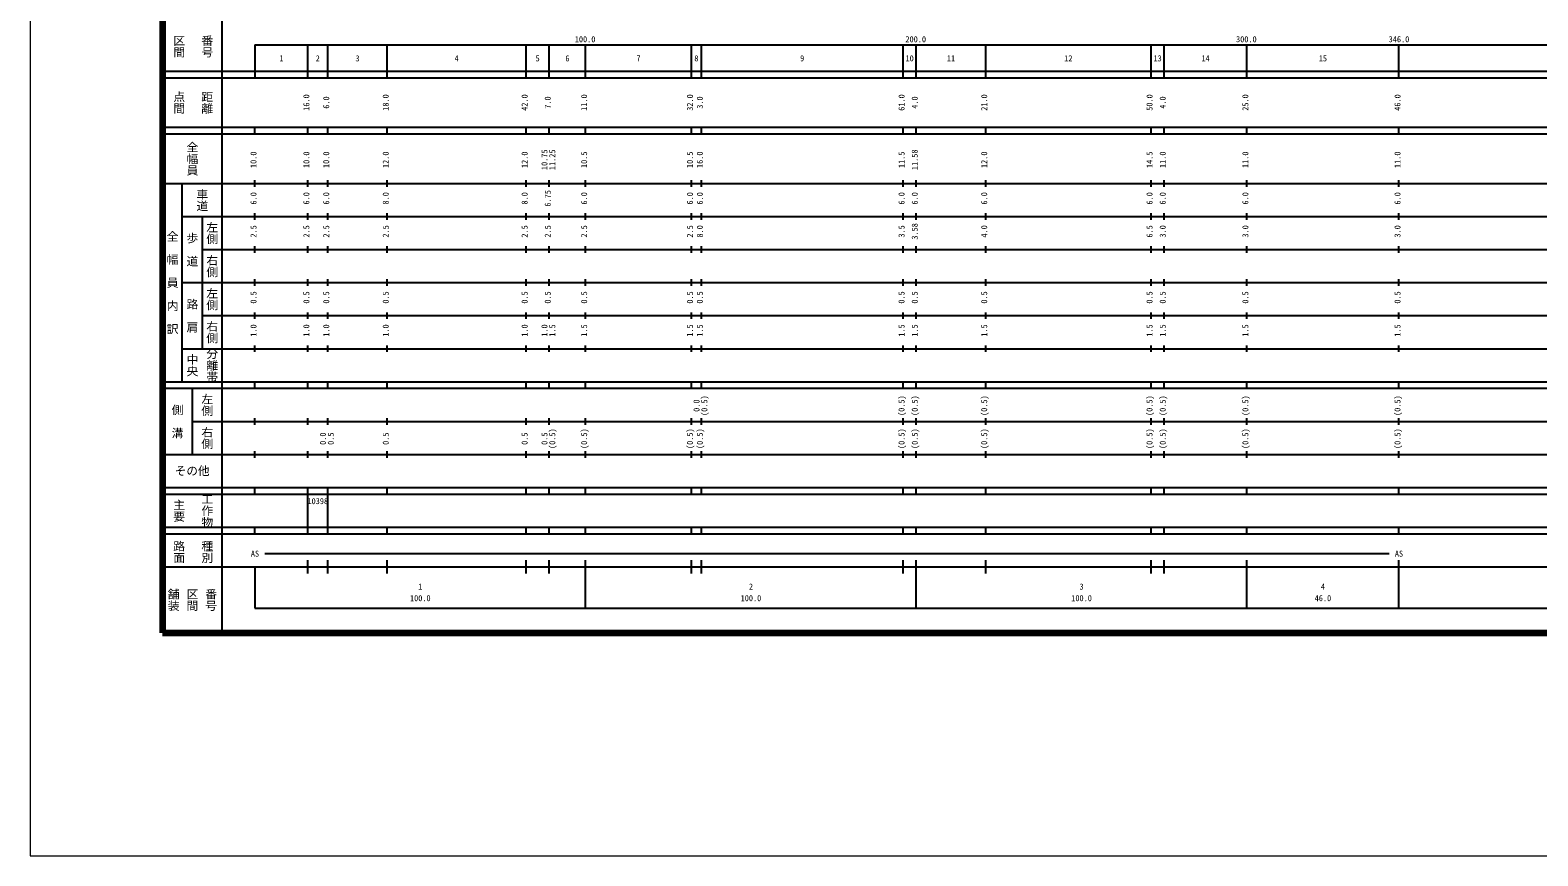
# Model space of a CAD drawing. Units: millimetres, scale not verified. Extents: x 0 to 700000, y -47500 to 447500.
# Drawn here: x 0 to 455998, y -47500 to 202409 of the extents above; entities that cross this region are included whole.
import ezdxf
from ezdxf.enums import TextEntityAlignment as Align

# ---------------------------------------------------------------- set-up
doc = ezdxf.new("R2010")
doc.units = ezdxf.units.MM
doc.header["$LTSCALE"] = 1000
for name, color, linetype, lineweight in [('M-STR-HTXT', 7, 'Continuous', 25), ('S-TTL', 7, 'Continuous', 13), ('作業レイヤ1', 7, 'Continuous', 13)]:
    doc.layers.add(name, color=color, linetype=linetype, lineweight=lineweight)
doc.styles.add('@ＭＳ ゴシック', font='')
doc.styles.add('ＭＳ ゴシック', font='')
doc.styles.get('@ＭＳ ゴシック').set_extended_font_data('@MS Gothic')
doc.styles.get('ＭＳ ゴシック').set_extended_font_data('MS Gothic')

msp = doc.modelspace()

# ---------------------------------------------------------------- linework, layer by layer
at = {"layer": 'M-STR-HTXT'}
for p, q in [((58000, 370000), (58000, 20000)), ((68000, 198000), (579000, 198000)), ((68000, 198000), (68000, 188000)), ((84000, 188000), (84000, 198000)), ((90000, 188000), (90000, 198000)), ((108000, 188000), (108000, 198000)), ((150000, 188000), (150000, 198000)), ((157000, 188000), (157000, 198000)), ((168000, 188000), (168000, 198000)), ((200000, 188000), (200000, 198000)), ((203000, 188000), (203000, 198000)), ((264000, 188000), (264000, 198000)), ((268000, 188000), (268000, 198000)), ((289000, 188000), (289000, 198000)), ((339000, 188000), (339000, 198000)), ((343000, 188000), (343000, 198000)), ((368000, 188000), (368000, 198000)), ((414000, 188000), (414000, 198000)), ((40000, 190000), (579000, 190000)), ((40000, 188000), (579000, 188000)), ((40000, 173000), (579000, 173000)), ((40000, 171000), (579000, 171000)), ((68000, 171000), (68000, 173000)), ((84000, 171000), (84000, 173000)), ((90000, 171000), (90000, 173000)), ((108000, 171000), (108000, 173000)), ((150000, 171000), (150000, 173000)), ((157000, 171000), (157000, 173000)), ((168000, 171000), (168000, 173000)), ((200000, 171000), (200000, 173000)), ((203000, 171000), (203000, 173000)), ((264000, 171000), (264000, 173000)), ((268000, 171000), (268000, 173000)), ((289000, 171000), (289000, 173000)), ((339000, 171000), (339000, 173000)), ((343000, 171000), (343000, 173000)), ((368000, 171000), (368000, 173000)), ((414000, 171000), (414000, 173000)), ((40000, 156000), (579000, 156000)), ((46000, 96000), (46000, 156000)), ((68000, 155000), (68000, 157000)), ((84000, 155000), (84000, 157000)), ((90000, 155000), (90000, 157000)), ((108000, 155000), (108000, 157000)), ((150000, 155000), (150000, 157000)), ((157000, 155000), (157000, 157000)), ((168000, 155000), (168000, 157000)), ((200000, 155000), (200000, 157000)), ((203000, 155000), (203000, 157000)), ((264000, 155000), (264000, 157000)), ((268000, 155000), (268000, 157000)), ((289000, 155000), (289000, 157000)), ((339000, 155000), (339000, 157000)), ((343000, 155000), (343000, 157000)), ((368000, 155000), (368000, 157000)), ((414000, 155000), (414000, 157000)), ((46000, 146000), (579000, 146000)), ((52000, 146000), (52000, 106000)), ((68000, 145000), (68000, 147000)), ((84000, 145000), (84000, 147000)), ((90000, 145000), (90000, 147000)), ((108000, 145000), (108000, 147000)), ((150000, 145000), (150000, 147000)), ((157000, 145000), (157000, 147000)), ((168000, 145000), (168000, 147000)), ((200000, 145000), (200000, 147000)), ((203000, 145000), (203000, 147000)), ((264000, 145000), (264000, 147000)), ((268000, 145000), (268000, 147000)), ((289000, 145000), (289000, 147000)), ((339000, 145000), (339000, 147000)), ((343000, 145000), (343000, 147000)), ((368000, 145000), (368000, 147000)), ((414000, 145000), (414000, 147000)), ((68000, 135000), (68000, 137000)), ((84000, 135000), (84000, 137000)), ((90000, 135000), (90000, 137000)), ((108000, 135000), (108000, 137000)), ((150000, 135000), (150000, 137000)), ((157000, 135000), (157000, 137000)), ((168000, 135000), (168000, 137000)), ((200000, 135000), (200000, 137000)), ((203000, 135000), (203000, 137000)), ((264000, 135000), (264000, 137000)), ((268000, 135000), (268000, 137000)), ((289000, 135000), (289000, 137000)), ((339000, 135000), (339000, 137000)), ((343000, 135000), (343000, 137000)), ((368000, 135000), (368000, 137000)), ((414000, 135000), (414000, 137000)), ((52000, 136000), (579000, 136000)), ((46000, 126000), (579000, 126000)), ((68000, 125000), (68000, 127000)), ((84000, 125000), (84000, 127000)), ((90000, 125000), (90000, 127000)), ((108000, 125000), (108000, 127000)), ((150000, 125000), (150000, 127000)), ((157000, 125000), (157000, 127000)), ((168000, 125000), (168000, 127000)), ((200000, 125000), (200000, 127000)), ((203000, 125000), (203000, 127000)), ((264000, 125000), (264000, 127000)), ((268000, 125000), (268000, 127000)), ((289000, 125000), (289000, 127000)), ((339000, 125000), (339000, 127000)), ((343000, 125000), (343000, 127000)), ((368000, 125000), (368000, 127000)), ((414000, 125000), (414000, 127000)), ((52000, 116000), (579000, 116000)), ((68000, 115000), (68000, 117000)), ((84000, 115000), (84000, 117000)), ((90000, 115000), (90000, 117000)), ((108000, 115000), (108000, 117000)), ((150000, 115000), (150000, 117000)), ((157000, 115000), (157000, 117000)), ((168000, 115000), (168000, 117000)), ((200000, 115000), (200000, 117000)), ((203000, 115000), (203000, 117000)), ((264000, 115000), (264000, 117000)), ((268000, 115000), (268000, 117000)), ((289000, 115000), (289000, 117000)), ((339000, 115000), (339000, 117000)), ((343000, 115000), (343000, 117000)), ((368000, 115000), (368000, 117000)), ((414000, 115000), (414000, 117000)), ((46000, 106000), (579000, 106000)), ((68000, 105000), (68000, 107000)), ((84000, 105000), (84000, 107000)), ((90000, 105000), (90000, 107000)), ((108000, 105000), (108000, 107000)), ((150000, 105000), (150000, 107000)), ((157000, 105000), (157000, 107000)), ((168000, 105000), (168000, 107000)), ((200000, 105000), (200000, 107000)), ((203000, 105000), (203000, 107000)), ((264000, 105000), (264000, 107000)), ((268000, 105000), (268000, 107000)), ((289000, 105000), (289000, 107000)), ((339000, 105000), (339000, 107000)), ((343000, 105000), (343000, 107000)), ((368000, 105000), (368000, 107000)), ((414000, 105000), (414000, 107000)), ((40000, 96000), (579000, 96000)), ((68000, 94000), (68000, 96000)), ((84000, 94000), (84000, 96000)), ((90000, 94000), (90000, 96000)), ((108000, 94000), (108000, 96000)), ((150000, 94000), (150000, 96000)), ((157000, 94000), (157000, 96000)), ((168000, 94000), (168000, 96000)), ((200000, 94000), (200000, 96000)), ((203000, 94000), (203000, 96000)), ((264000, 94000), (264000, 96000)), ((268000, 94000), (268000, 96000)), ((289000, 94000), (289000, 96000)), ((339000, 94000), (339000, 96000)), ((343000, 94000), (343000, 96000)), ((368000, 94000), (368000, 96000)), ((414000, 94000), (414000, 96000)), ((40000, 94000), (579000, 94000)), ((49000, 94000), (49000, 74000)), ((49000, 84000), (579000, 84000)), ((68000, 83000), (68000, 85000)), ((84000, 83000), (84000, 85000)), ((90000, 83000), (90000, 85000)), ((108000, 83000), (108000, 85000)), ((150000, 83000), (150000, 85000)), ((157000, 83000), (157000, 85000)), ((168000, 83000), (168000, 85000)), ((200000, 83000), (200000, 85000)), ((203000, 83000), (203000, 85000)), ((264000, 83000), (264000, 85000)), ((268000, 83000), (268000, 85000)), ((289000, 83000), (289000, 85000)), ((339000, 83000), (339000, 85000)), ((343000, 83000), (343000, 85000)), ((368000, 83000), (368000, 85000)), ((414000, 83000), (414000, 85000)), ((40000, 74000), (579000, 74000)), ((68000, 73000), (68000, 75000)), ((84000, 73000), (84000, 75000)), ((90000, 73000), (90000, 75000)), ((108000, 73000), (108000, 75000)), ((150000, 73000), (150000, 75000)), ((157000, 73000), (157000, 75000)), ((168000, 73000), (168000, 75000)), ((200000, 73000), (200000, 75000)), ((203000, 73000), (203000, 75000)), ((264000, 73000), (264000, 75000)), ((268000, 73000), (268000, 75000)), ((289000, 73000), (289000, 75000)), ((339000, 73000), (339000, 75000)), ((343000, 73000), (343000, 75000)), ((368000, 73000), (368000, 75000)), ((414000, 73000), (414000, 75000)), ((40000, 64000), (579000, 64000)), ((68000, 62000), (68000, 64000)), ((84000, 62000), (84000, 64000)), ((90000, 62000), (90000, 64000)), ((108000, 62000), (108000, 64000)), ((150000, 62000), (150000, 64000)), ((157000, 62000), (157000, 64000)), ((168000, 62000), (168000, 64000)), ((200000, 62000), (200000, 64000)), ((203000, 62000), (203000, 64000)), ((264000, 62000), (264000, 64000)), ((268000, 62000), (268000, 64000)), ((289000, 62000), (289000, 64000)), ((339000, 62000), (339000, 64000)), ((343000, 62000), (343000, 64000)), ((368000, 62000), (368000, 64000)), ((414000, 62000), (414000, 64000)), ((40000, 62000), (579000, 62000)), ((84000, 52000), (84000, 62000)), ((90000, 52000), (90000, 62000)), ((40000, 52000), (579000, 52000)), ((68000, 50000), (68000, 52000)), ((84000, 50000), (84000, 52000)), ((90000, 50000), (90000, 52000)), ((108000, 50000), (108000, 52000)), ((150000, 50000), (150000, 52000)), ((157000, 50000), (157000, 52000)), ((168000, 50000), (168000, 52000)), ((200000, 50000), (200000, 52000)), ((203000, 50000), (203000, 52000)), ((264000, 50000), (264000, 52000)), ((268000, 50000), (268000, 52000)), ((289000, 50000), (289000, 52000)), ((339000, 50000), (339000, 52000)), ((343000, 50000), (343000, 52000)), ((368000, 50000), (368000, 52000)), ((414000, 50000), (414000, 52000)), ((40000, 50000), (579000, 50000)), ((71000, 44000), (411000, 44000)), ((84000, 38000), (84000, 42000)), ((90000, 38000), (90000, 42000)), ((108000, 38000), (108000, 42000)), ((150000, 38000), (150000, 42000)), ((157000, 38000), (157000, 42000)), ((168000, 27500), (168000, 42000)), ((200000, 38000), (200000, 42000)), ((203000, 38000), (203000, 42000)), ((264000, 38000), (264000, 42000)), ((268000, 27500), (268000, 42000)), ((289000, 38000), (289000, 42000)), ((339000, 38000), (339000, 42000)), ((343000, 38000), (343000, 42000)), ((368000, 27500), (368000, 42000)), ((414000, 27500), (414000, 42000)), ((40000, 40000), (579000, 40000)), ((68000, 40000), (68000, 27500)), ((68000, 27500), (579000, 27500))]:
    msp.add_line(p, q, dxfattribs=at)
at = {"layer": 'S-TTL', "color": 2, "lineweight": 140}
for p, q in [((40000, 380000), (40000, 20000)), ((40000, 20000), (680000, 20000))]:
    msp.add_line(p, q, dxfattribs=at)
at = {"layer": '作業レイヤ1'}
msp.add_lwpolyline([(0, -47500), (700000, -47500), (700000, 447500), (0, 447500)], close=True, dxfattribs=at)

# ---------------------------------------------------------------- texts
at = {"layer": 'M-STR-HTXT', "style": '@ＭＳ ゴシック'}
for s, p in [('区間', (45000, 197500)), ('番号', (53500, 197500)), ('点間', (45000, 180500)), ('距離', (53500, 180500)), ('全幅員', (49000, 163500)), ('車道', (52000, 151000)), ('全\u3000幅\u3000員\u3000内\u3000訳', (43000, 126000)), ('左側', (55000, 141000)), ('歩\u3000道', (49000, 136000)), ('右側', (55000, 131000)), ('左側', (55000, 121000)), ('路\u3000肩', (49000, 116000)), ('右側', (55000, 111000)), ('分離帯', (55000, 101000)), ('中央', (49000, 101000)), ('左側', (53500, 89000)), ('側\u3000溝', (44500, 84000)), ('右側', (53500, 79000)), ('主要', (45000, 57000)), ('工作物', (53500, 57000)), ('路面', (45000, 44500)), ('種別', (53500, 44500)), ('舗装', (43333, 30000)), ('区間', (49000, 30000)), ('番号', (54667, 30000))]:
    msp.add_text(s, height=2566, rotation=270, dxfattribs=at).set_placement(p, align=Align.MIDDLE_CENTER)
at = {"layer": 'M-STR-HTXT', "style": 'ＭＳ ゴシック'}
for s, p in [('100.0', (167844, 198195)), ('200.0', (267844, 198195)), ('300.0', (367844, 198195)), ('346.0', (414000, 198195)), ('1', (76000, 192405)), ('2', (87000, 192405)), ('3', (99000, 192405)), ('4', (129000, 192405)), ('5', (153500, 192405)), ('6', (162500, 192405)), ('7', (184000, 192405)), ('8', (201500, 192405)), ('9', (233500, 192405)), ('10', (266000, 192405)), ('11', (278500, 192405)), ('12', (314000, 192405)), ('13', (341000, 192405)), ('14', (355500, 192405)), ('15', (391000, 192405)), ('AS', (68000, 42500)), ('AS', (414000, 42500)), ('1', (118000, 32523)), ('2', (218000, 32523)), ('3', (318000, 32523)), ('4', (391000, 32523)), ('100.0', (118000, 29033)), ('100.0', (218000, 29033)), ('100.0', (318000, 29033)), ('46.0', (391000, 29033))]:
    msp.add_text(s, height=1833, dxfattribs=at).set_placement(p, align=Align.BOTTOM_CENTER)
for s, p in [('16.0', (85000, 180500)), ('18.0', (109000, 180500)), ('42.0', (151000, 180500)), ('11.0', (169000, 180500)), ('32.0', (201000, 180500)), ('61.0', (265000, 180500)), ('21.0', (290000, 180500)), ('50.0', (340000, 180500)), ('25.0', (369000, 180500)), ('46.0', (415000, 180500)), ('6.0', (91000, 180500)), ('7.0', (158000, 180500)), ('3.0', (204000, 180500)), ('4.0', (269000, 180500)), ('4.0', (344000, 180500)), ('10.0', (69000, 163174)), ('10.0', (85000, 163174)), ('10.0', (91000, 163174)), ('12.0', (109000, 163174)), ('12.0', (151000, 163174)), ('10.75', (157000, 163174)), ('11.25', (159370, 163174)), ('10.5', (169000, 163174)), ('10.5', (201000, 163174)), ('16.0', (204000, 163174)), ('11.5', (265000, 163174)), ('11.58', (269000, 163174)), ('12.0', (290000, 163174)), ('14.5', (340000, 163174)), ('11.0', (344000, 163174)), ('11.0', (369000, 163174)), ('11.0', (415000, 163174)), ('6.0', (69000, 151500)), ('6.0', (85000, 151500)), ('6.0', (91000, 151500)), ('8.0', (109000, 151500)), ('8.0', (151000, 151500)), ('6.75', (158000, 151500)), ('6.0', (169000, 151500)), ('6.0', (201000, 151500)), ('6.0', (204000, 151500)), ('6.0', (265000, 151500)), ('6.0', (269000, 151500)), ('6.0', (290000, 151500)), ('6.0', (340000, 151500)), ('6.0', (344000, 151500)), ('6.0', (369000, 151500)), ('6.0', (415000, 151500)), ('2.5', (69000, 141500)), ('2.5', (85000, 141500)), ('2.5', (91000, 141500)), ('2.5', (109000, 141500)), ('2.5', (151000, 141500)), ('2.5', (158000, 141500)), ('2.5', (169000, 141500)), ('2.5', (201000, 141500)), ('8.0', (204000, 141500)), ('3.5', (265000, 141500)), ('3.58', (269000, 141500)), ('4.0', (290000, 141500)), ('6.5', (340000, 141500)), ('3.0', (344000, 141500)), ('3.0', (369000, 141500)), ('3.0', (415000, 141500)), ('0.5', (69000, 121500)), ('0.5', (85000, 121500)), ('0.5', (91000, 121500)), ('0.5', (109000, 121500)), ('0.5', (151000, 121500)), ('0.5', (158000, 121500)), ('0.5', (169000, 121500)), ('0.5', (201000, 121500)), ('0.5', (204000, 121500)), ('0.5', (265000, 121500)), ('0.5', (269000, 121500)), ('0.5', (290000, 121500)), ('0.5', (340000, 121500)), ('0.5', (344000, 121500)), ('0.5', (369000, 121500)), ('0.5', (415000, 121500)), ('1.0', (69000, 111500)), ('1.0', (85000, 111500)), ('1.0', (91000, 111500)), ('1.0', (109000, 111500)), ('1.0', (151000, 111500)), ('1.0', (157000, 111500)), ('1.5', (159370, 111500)), ('1.5', (169000, 111500)), ('1.5', (201000, 111500)), ('1.5', (204000, 111500)), ('1.5', (265000, 111500)), ('1.5', (269000, 111500)), ('1.5', (290000, 111500)), ('1.5', (340000, 111500)), ('1.5', (344000, 111500)), ('1.5', (369000, 111500)), ('1.5', (415000, 111500)), ('(0.5)', (205370, 88764)), ('(0.5)', (265000, 88764)), ('(0.5)', (269000, 88764)), ('(0.5)', (290000, 88764)), ('(0.5)', (340000, 88764)), ('(0.5)', (344000, 88764)), ('(0.5)', (369000, 88764)), ('(0.5)', (415000, 88764)), ('0.0', (203000, 88764)), ('0.0', (90000, 78764)), ('0.5', (92370, 78764)), ('0.5', (109000, 78764)), ('0.5', (151000, 78764)), ('0.5', (157000, 78764)), ('(0.5)', (159370, 78764)), ('(0.5)', (169000, 78764)), ('(0.5)', (201000, 78764)), ('(0.5)', (204000, 78764)), ('(0.5)', (265000, 78764)), ('(0.5)', (269000, 78764)), ('(0.5)', (290000, 78764)), ('(0.5)', (340000, 78764)), ('(0.5)', (344000, 78764)), ('(0.5)', (369000, 78764)), ('(0.5)', (415000, 78764))]:
    msp.add_text(s, height=1833, rotation=90, dxfattribs=at).set_placement(p, align=Align.BOTTOM_CENTER)
msp.add_text('その他', height=2566, dxfattribs=at).set_placement((49000, 69000), align=Align.MIDDLE_CENTER)
msp.add_text('10398', height=1833, dxfattribs=at).set_placement((83875, 58405), align=Align.BOTTOM_LEFT)

doc.saveas('drawing.dxf')
